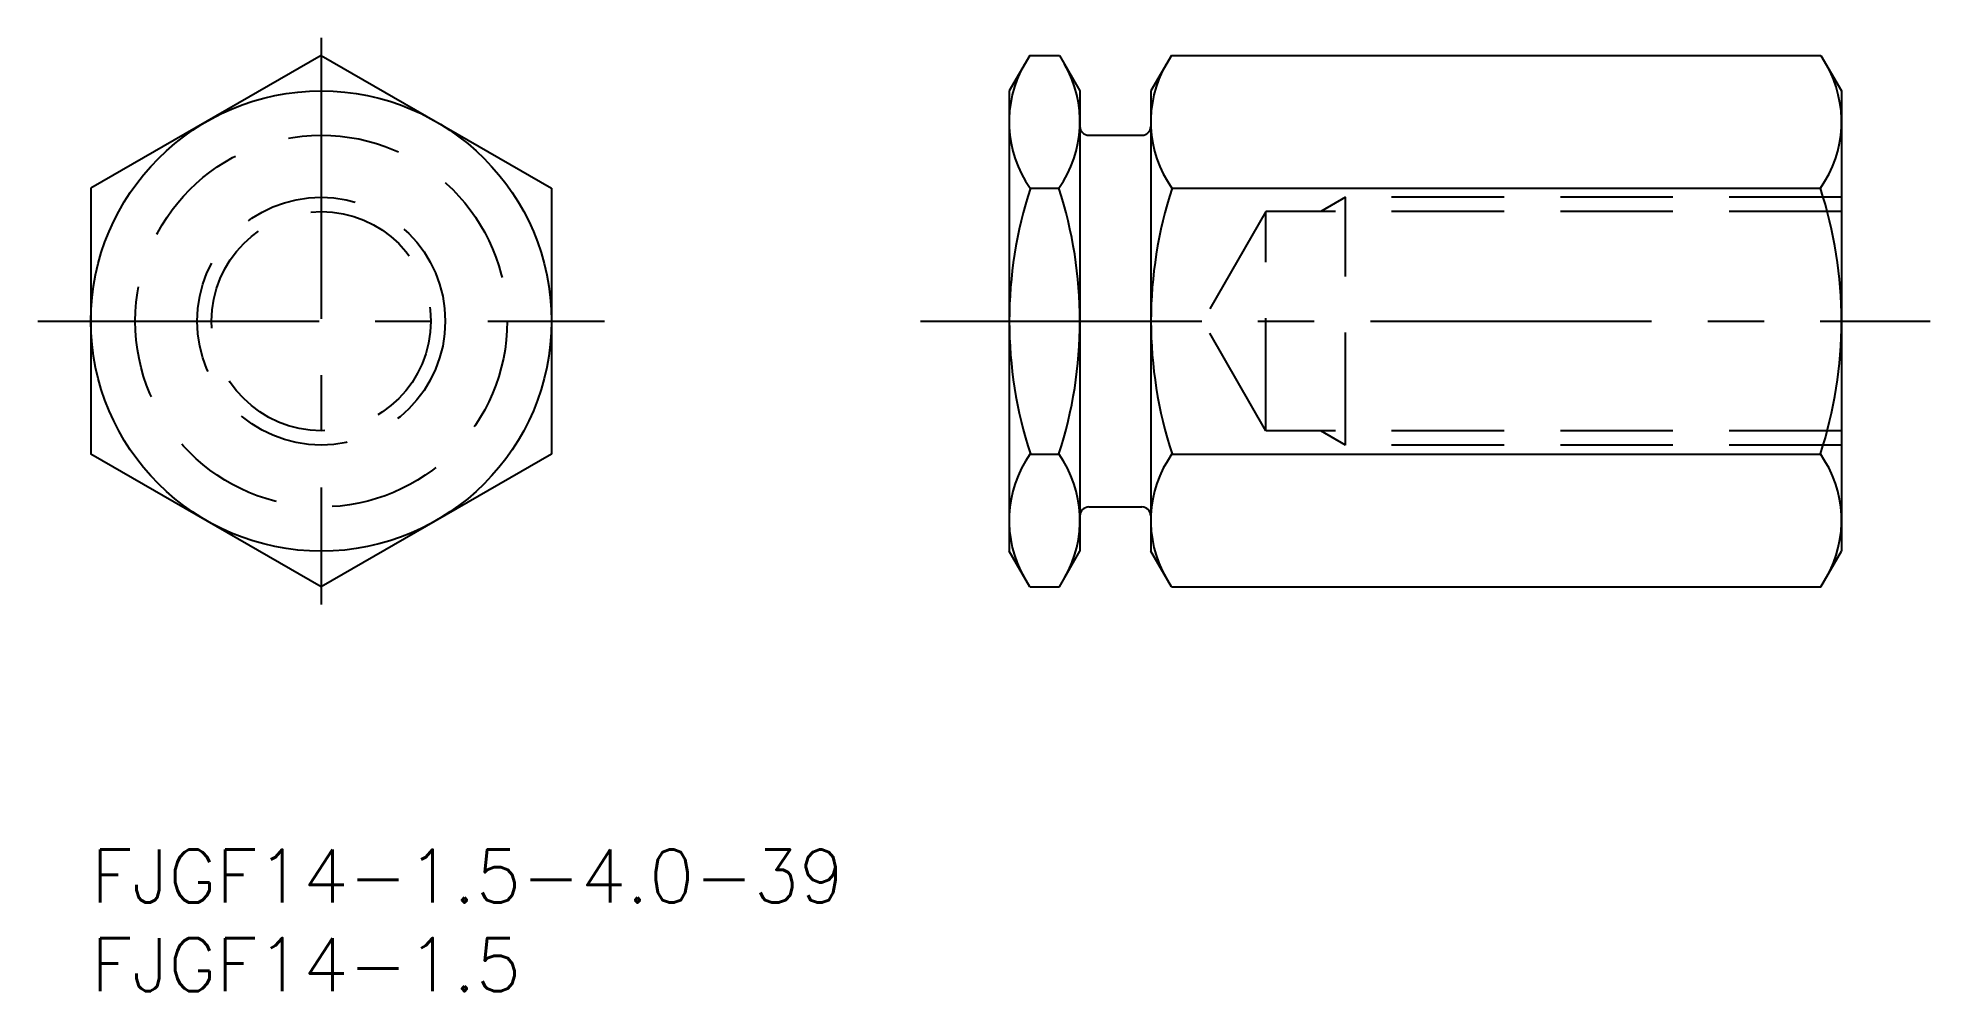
# Model space of a CAD drawing. Extents: x -3 to 104, y -8 to 46.
import ezdxf

# ---------------------------------------------------------------- set-up
doc = ezdxf.new("R2010")
doc.units = 0
doc.header["$LTSCALE"] = 0.5
doc.linetypes.add('CENTER', pattern=[50.8, 31.75, -6.35, 6.35, -6.35])
doc.linetypes.add('DASHED', pattern=[19.05, 12.7, -6.35])
for name, color, linetype in [('MSM_CENTER', 1, 'CENTER'), ('MSM_CONTINUOUS', 7, 'CONTINUOUS'), ('MSM_DASHED', 4, 'DASHED'), ('MSM_PART_NUMBER', 7, 'CONTINUOUS')]:
    doc.layers.add(name, color=color, linetype=linetype)
doc.styles.get("Standard").update_dxf_attribs({"font": 'txt.shx', "height": 3, "bigfont": 'bigfont.shx'})

# ---------------------------------------------------------------- blocks, each defined once
blk = doc.blocks.new('*U15')
at = {"layer": 'MSM_PART_NUMBER'}
blk.add_text('FJGF14-1.5-4.0-39', height=3, dxfattribs=at).set_placement((0, -3))
blk = doc.blocks.new('*U16')
at = {"layer": 'MSM_PART_NUMBER'}
blk.add_text('FJGF14-1.5', height=3, dxfattribs=at).set_placement((0, -8))

msp = doc.modelspace()

# ---------------------------------------------------------------- linework, layer by layer
at = {"layer": 'MSM_CENTER'}
for p, q in [((13, 45.85), (13, 13.85)), ((-3, 29.85), (29, 29.85)), ((46.84, 29.85), (103.84, 29.85))]:
    msp.add_line(p, q, dxfattribs=at)
at = {"layer": 'MSM_CONTINUOUS'}
for p, q in [((13, 44.86), (0, 37.36)), ((13, 44.86), (26, 37.36)), ((53.01, 44.86), (51.84, 42.85)), ((53.01, 44.86), (54.68, 44.86)), ((54.68, 44.86), (55.84, 42.85)), ((61.01, 44.86), (59.84, 42.85)), ((61.01, 44.86), (97.68, 44.86)), ((97.68, 44.86), (98.84, 42.85)), ((51.84, 42.85), (51.84, 16.85)), ((55.84, 42.85), (55.84, 16.85)), ((59.84, 42.85), (59.84, 16.85)), ((98.84, 42.85), (98.84, 16.85)), ((6.5, 41.11), (6.5, 41.11)), ((56.34, 40.35), (59.34, 40.35)), ((0, 37.36), (0, 22.34)), ((26, 37.36), (26, 22.34)), ((53.04, 37.36), (54.65, 37.36)), ((61.04, 37.36), (97.65, 37.36)), ((13, 14.84), (0, 22.34)), ((26, 22.34), (13, 14.84)), ((53.04, 22.34), (54.65, 22.34)), ((61.04, 22.34), (97.65, 22.34)), ((56.34, 19.35), (59.34, 19.35)), ((53.01, 14.84), (51.84, 16.85)), ((54.68, 14.84), (55.84, 16.85)), ((61.01, 14.84), (59.84, 16.85)), ((97.68, 14.84), (98.84, 16.85)), ((53.01, 14.84), (54.68, 14.84)), ((61.01, 14.84), (97.68, 14.84))]:
    msp.add_line(p, q, dxfattribs=at)
msp.add_circle((13, 29.85), 13, dxfattribs=at)
for centre, radius, start, end in [((58.34, 41.11), 6.5, 150, 215.2644), ((49.34, 41.11), 6.5, 324.7356, 30), ((66.34, 41.11), 6.5, 150, 215.2644), ((92.34, 41.11), 6.5, 324.7356, 30), ((56.34, 40.85), 0.5, 180, 270), ((59.34, 40.85), 0.5, 270, 0), ((76.06, 29.85), 24.21, 161.9403, 198.0597), ((31.63, 29.85), 24.21, 341.9403, 18.0597), ((84.06, 29.85), 24.21, 161.9403, 198.0597), ((74.63, 29.85), 24.21, 341.9403, 18.0597), ((58.34, 18.59), 6.5, 144.7356, 210), ((49.34, 18.59), 6.5, 330, 35.2644), ((66.34, 18.59), 6.5, 144.7356, 210), ((92.34, 18.59), 6.5, 330, 35.2644), ((56.34, 18.85), 0.5, 90, 180), ((59.34, 18.85), 0.5, 0, 90)]:
    msp.add_arc(centre, radius, start, end, dxfattribs=at)
at = {"layer": 'MSM_DASHED'}
for p, q in [((70.84, 36.85), (69.44, 36.04)), ((98.84, 36.85), (70.84, 36.85)), ((70.84, 22.85), (70.84, 36.85)), ((66.34, 36.04), (62.77, 29.85)), ((98.84, 36.04), (66.34, 36.04)), ((66.34, 23.66), (66.34, 36.04)), ((66.34, 23.66), (62.77, 29.85)), ((98.84, 23.66), (66.34, 23.66)), ((70.84, 22.85), (69.44, 23.66)), ((98.84, 22.85), (70.84, 22.85))]:
    msp.add_line(p, q, dxfattribs=at)
for radius in [10.5, 7, 6.19]:
    msp.add_circle((13, 29.85), radius, dxfattribs=at)

# ---------------------------------------------------------------- block references
at = {"layer": 'MSM_CONTINUOUS'}
for name in ['*U15', '*U16']:
    msp.add_blockref(name, (0, 0), dxfattribs=at)

doc.saveas('drawing.dxf')
